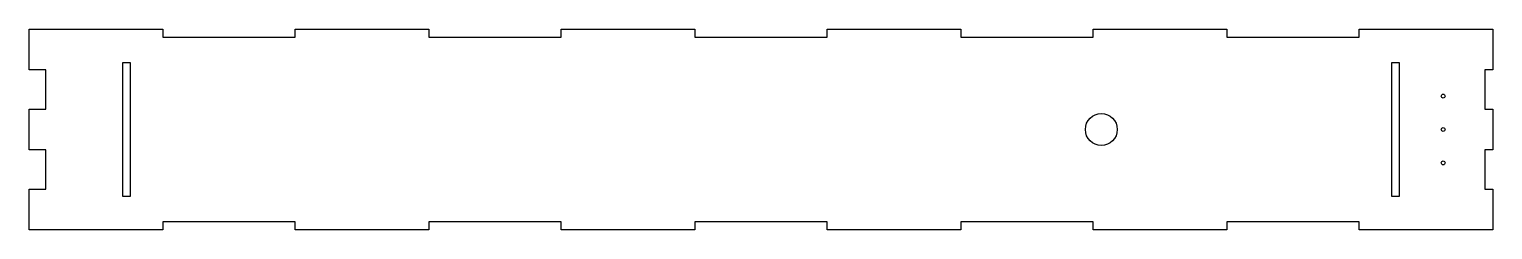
# Model space of a CAD drawing. Header units: millimetres. Extents: x -300 to 259, y 67 to 144.
import ezdxf

# ---------------------------------------------------------------- set-up
doc = ezdxf.new("R2010")
doc.units = ezdxf.units.MM
doc.layers.get('0').update_dxf_attribs({"linetype": 'CONTINUOUS'})

msp = doc.modelspace()

# ---------------------------------------------------------------- linework, layer by layer
for points in [[(-299.91, 97.89), (-299.91, 113.34), (-293.63, 113.34), (-293.63, 128.37), (-299.91, 128.37), (-299.91, 143.82), (-248.9, 143.82), (-248.9, 140.82), (-198.31, 140.82), (-198.31, 143.82), (-147.3, 143.82), (-147.3, 140.82), (-96.71, 140.82), (-96.71, 143.82), (-45.7, 143.82), (-45.7, 140.82), (4.89, 140.82), (4.89, 143.82), (55.9, 143.82), (55.9, 140.82), (106.49, 140.82), (106.49, 143.82), (157.5, 143.82), (157.5, 140.82), (208.09, 140.82), (208.09, 143.82), (259.1, 143.82), (259.1, 128.37), (256.1, 128.37), (256.1, 113.34), (259.1, 113.34), (259.1, 97.89), (256.1, 97.89), (256.1, 82.86), (259.1, 82.86), (259.1, 67.41), (208.09, 67.41), (208.09, 70.42), (157.5, 70.42), (157.5, 67.41), (106.49, 67.41), (106.49, 70.42), (55.9, 70.42), (55.9, 67.41), (4.89, 67.41), (4.89, 70.42), (-45.7, 70.42), (-45.7, 67.41), (-96.71, 67.41), (-96.71, 70.42), (-147.3, 70.42), (-147.3, 67.41), (-198.31, 67.41), (-198.31, 70.42), (-248.9, 70.42), (-248.9, 67.41), (-299.91, 67.41), (-299.91, 82.86), (-293.63, 82.86), (-293.63, 97.89)], [(-264.24, 131.02), (-264.24, 80.22), (-261.24, 80.22), (-261.24, 131.02)], [(223.43, 131.02), (220.43, 131.02), (220.43, 80.22), (223.43, 80.22)]]:
    msp.add_lwpolyline(points, close=True)
for centre, radius in [((240.16, 118.35), 0.75), ((109.6, 105.61), 6.09), ((240.16, 105.62), 0.75), ((240.16, 92.88), 0.75)]:
    msp.add_circle(centre, radius)

doc.saveas('drawing.dxf')
